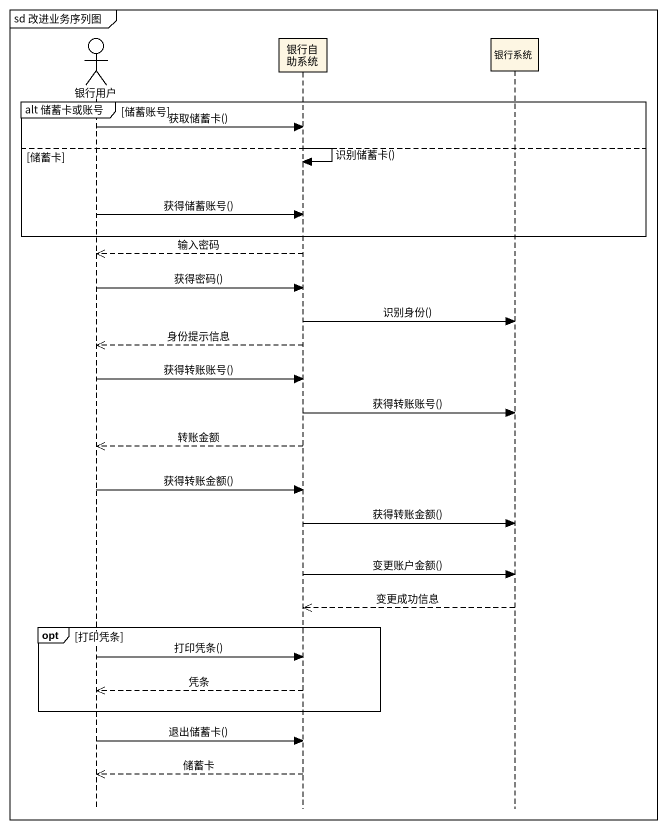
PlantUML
@startuml
mainframe sd 改进业务序列图
hide footbox
actor 银行用户
participant 银行自助系统
participant 银行系统

group alt 储蓄卡或账号 [储蓄账号]
  银行用户 -> 银行自助系统 : 获取储蓄卡()
else 储蓄卡
  银行自助系统 -> 银行自助系统 : 识别储蓄卡()
  银行用户 -> 银行自助系统 : 获得储蓄账号()
end
银行自助系统 -->> 银行用户 : 输入密码
银行用户 -> 银行自助系统 : 获得密码()
银行自助系统 -> 银行系统 : 识别身份()
银行自助系统 -->> 银行用户 : 身份提示信息
银行用户 -> 银行自助系统 : 获得转账账号()
银行自助系统 -> 银行系统 : 获得转账账号()
银行自助系统 -->> 银行用户 : 转账金额
银行用户 -> 银行自助系统 : 获得转账金额()
银行自助系统 -> 银行系统 : 获得转账金额()
银行自助系统 -> 银行系统 : 变更账户金额()
银行系统 -->> 银行自助系统 : 变更成功信息
opt 打印凭条
  银行用户 -> 银行自助系统 : 打印凭条()
  银行自助系统 -->> 银行用户 : 凭条
end
银行用户 -> 银行自助系统 : 退出储蓄卡()
银行自助系统 -->> 银行用户 : 储蓄卡
@enduml
